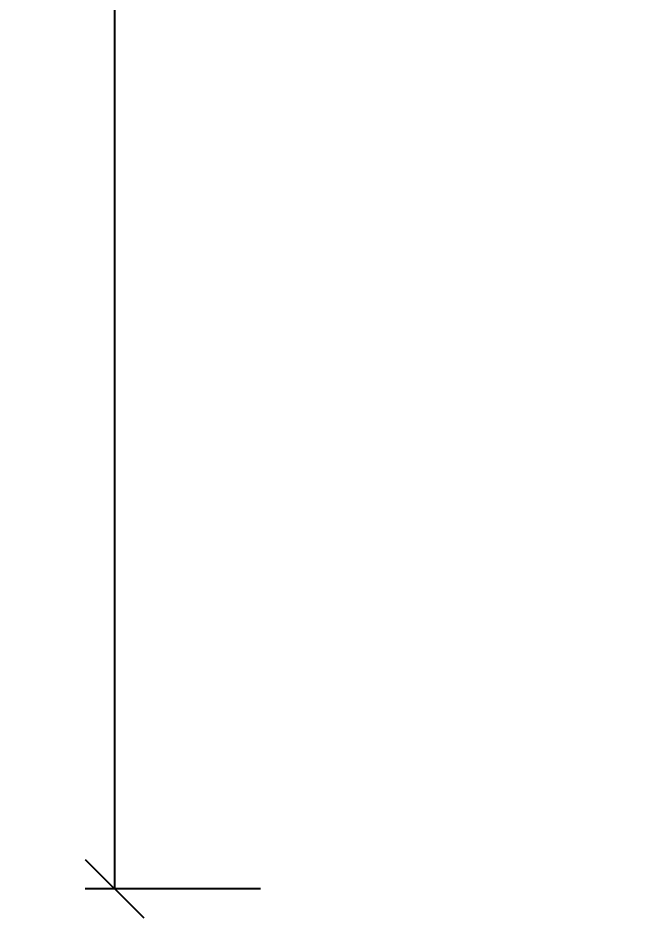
# Model space of a CAD drawing. Extents: x -2611510 to 954358, y -247163 to 181535.
# Drawn here: x 764266 to 769498, y 41230 to 48937 of the extents above; entities that cross this region are included whole.
import ezdxf

# ---------------------------------------------------------------- set-up
doc = ezdxf.new("R2010")
doc.units = 0
doc.layers.get('Defpoints').update_dxf_attribs({"color": 8})
doc.layers.add('Dim', color=4, linetype='Continuous')
doc.styles.get("Standard").update_dxf_attribs({"font": '仿宋_GB2312.TTF', "width": 0.7})
doc.dimstyles.new('250-1', dxfattribs={"dimscale": 250, "dimtxt": 2.5, "dimasz": 2, "dimexe": 1, "dimexo": 1, "dimgap": 0, "dimtad": 0, "dimdec": 0, "dimlfac": 0.1, "dimrnd": 0.1, "dimzin": 12, "dimdsep": 46, "dimtxsty": 'Standard', "dimblk": 'OBLIQUE', "dimcen": -1, "dimclrd": 4, "dimclre": 256, "dimclrt": 4, "dimadec": 4, "dimazin": 0, "dimtp": 2, "dimtm": 3, "dimtfac": 0.5, "dimtdec": 0, "dimtmove": 2, "dimatfit": 3, "dimldrblk": 'OBLIQUE', "dimfxl": 5, "dimfxlon": 1, "dimtvp": 0.7, "dimtolj": 1, "dimtzin": 12, "dimarcsym": 0})

# ---------------------------------------------------------------- blocks, each defined once
blk = doc.blocks.new('_Oblique')
at = {"color": 0, "linetype": 'ByBlock', "lineweight": -2}
blk.add_line((-0.5, -0.5), (0.5, 0.5), dxfattribs=at)
blk = doc.blocks.new('*D391')
at = {"layer": 'Defpoints', "color": 0}
for p in [(792389.9, 67267.9), (765092.2, 41480.5), (792389.9, 41480.5)]:
    blk.add_point(p, dxfattribs=at)
at = {"layer": 'Dim', "lineweight": -2}
for p, q in [((766342.2, 67267.9), (764842.2, 67267.9)), ((766342.2, 41480.5), (764842.2, 41480.5))]:
    blk.add_line(p, q, dxfattribs=at)
at = {"layer": 'Dim', "color": 4, "lineweight": -2}
blk.add_line((765092.2, 67267.9), (765092.2, 41480.5), dxfattribs=at)
at = {"layer": 'Dim', "color": 4, "lineweight": -2, "xscale": 500, "yscale": 500, "zscale": 500}
for p, rotation in [((765092.2, 67267.9), 90), ((765092.2, 41480.5), 270)]:
    blk.add_blockref('_Oblique', p, dxfattribs=dict(at, rotation=rotation))
at = {"layer": 'Dim', "color": 4, "insert": (764676, 54374.2), "char_height": 625, "attachment_point": 5, "rotation": 90}
blk.add_mtext('\\A1;2579', dxfattribs=at)

msp = doc.modelspace()

# ---------------------------------------------------------------- dimensions: what is measured, and where the dimension line sits
at = {"layer": 'Dim'}
dim = msp.add_linear_dim(base=(765092.2, 41480.5), p1=(792389.9, 67267.9), p2=(792389.9, 41480.5), angle=90, dimstyle='250-1', override={"dimblk": 'Oblique'}, dxfattribs=at)
dim.commit()
dim.dimension.update_dxf_attribs({"geometry": '*D391', "text_midpoint": (764676, 54374.2)})

doc.saveas('drawing.dxf')
